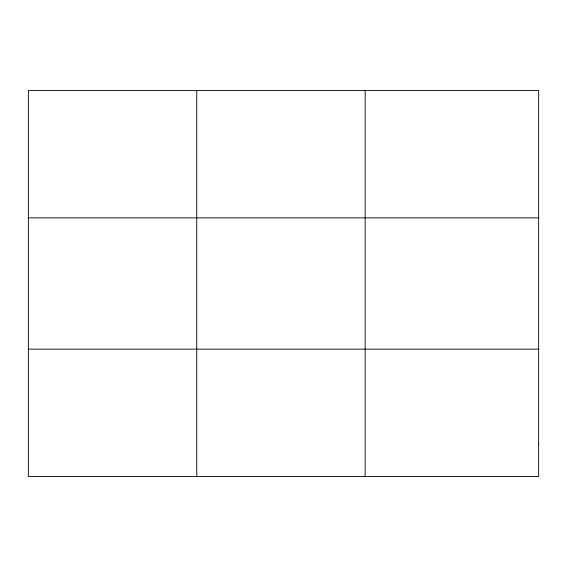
<?xml version="1.0" encoding="UTF-8"?>
<svg xmlns="http://www.w3.org/2000/svg" width="567" height="567" viewBox="0 0 567 567"><rect width="100%" height="100%" fill="white"/><g stroke="black" fill="none" stroke-linecap="round" stroke-linejoin="round"><path stroke-width="0.85" d="M196.749 90.458L196.749 476.542M365.148 90.458L365.148 476.542M28.35 217.863L538.65 217.863M28.35 349.137L538.65 349.137M538.65 444.691L538.65 476.542L28.35 476.542L28.35 90.458L538.65 90.458L538.65 444.691"/></g></svg>
